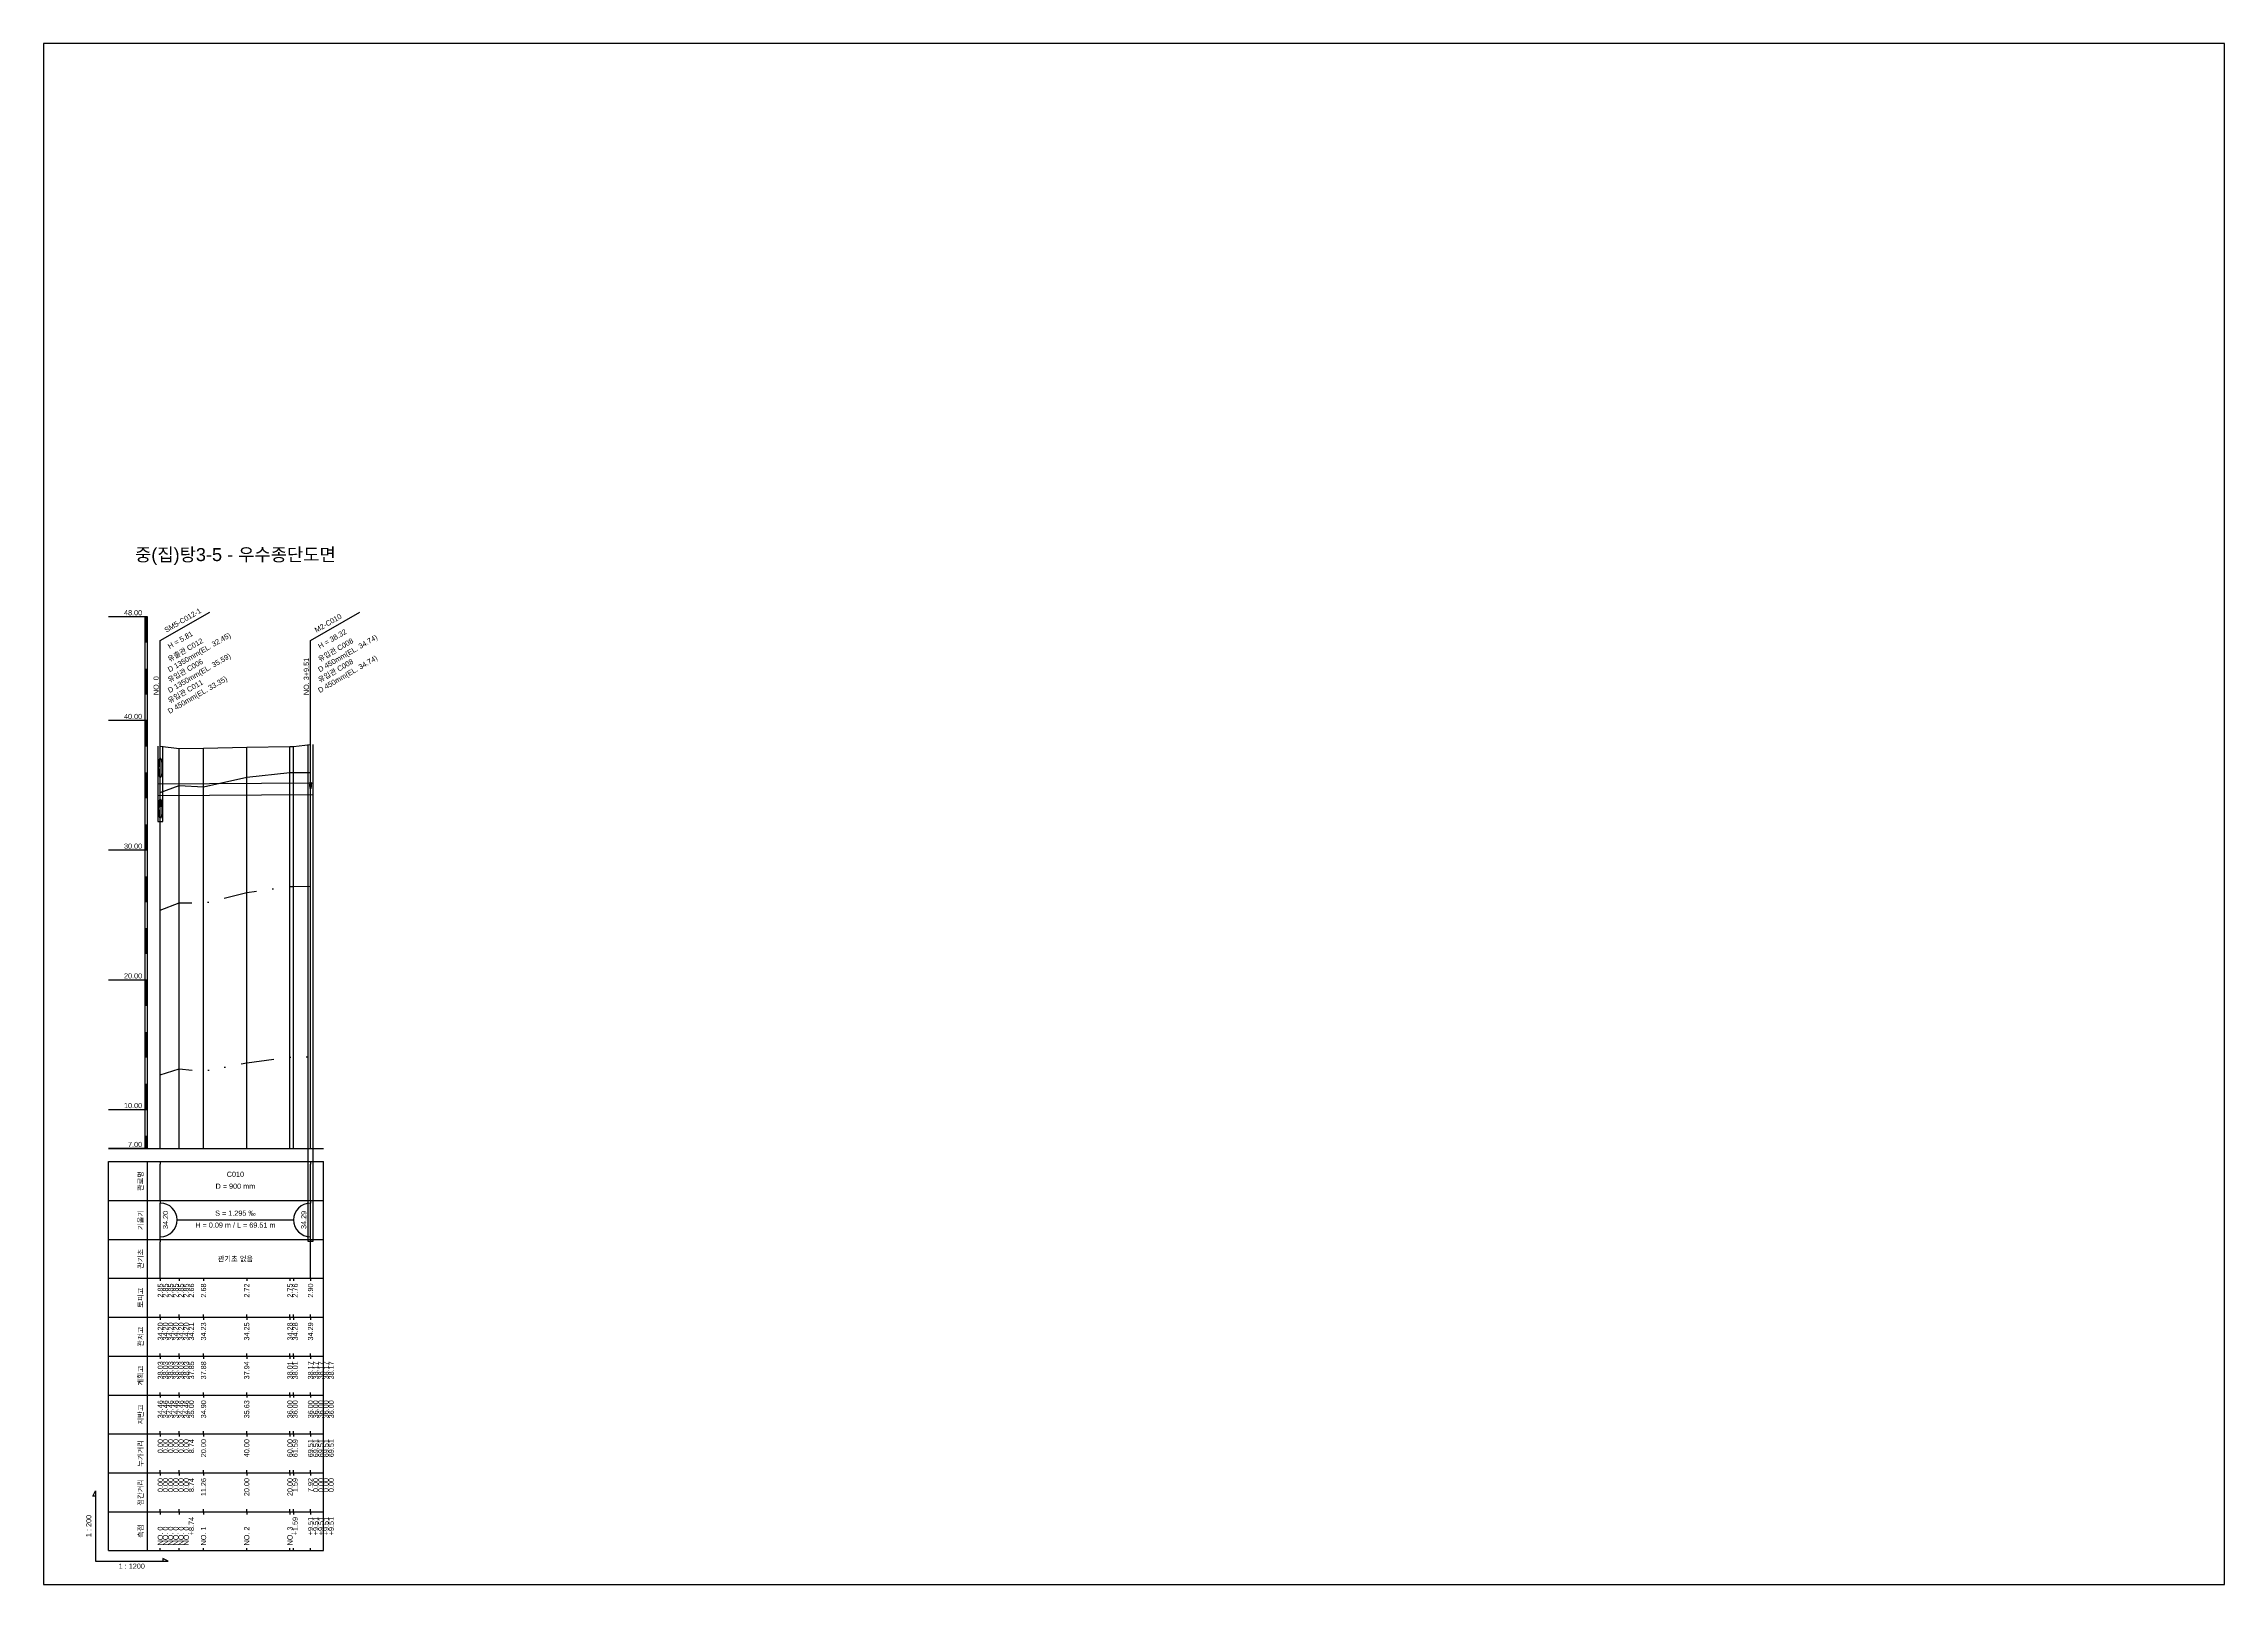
# Model space of a CAD drawing. Header units: millimetres. Extents: x -7351 to 135086, y 1419 to 5643.
# Drawn here: x 38232 to 39073, y 1419 to 2013 of the extents above; entities that cross this region are included whole.
import ezdxf
from ezdxf.enums import TextEntityAlignment as Align

# ---------------------------------------------------------------- set-up
doc = ezdxf.new("R2010")
doc.units = ezdxf.units.MM
doc.linetypes.add('DASHDOT', pattern=[25.4, 12.7, -6.35, 0, -6.35])
doc.linetypes.add('DIVIDE', pattern=[31.75, 12.7, -6.35, 0, -6.35, 0, -6.35])
for name, color, linetype in [('KZ_종단_계획선', 1, 'Continuous'), ('KZ_종단_관로', 4, 'Continuous'), ('KZ_종단_깃발', 7, 'Continuous'), ('KZ_종단_노선명', 7, 'Continuous'), ('KZ_종단_도각', 7, 'Continuous'), ('KZ_종단_맨홀', 4, 'Continuous'), ('KZ_종단_수직선', 7, 'Continuous'), ('KZ_종단_암선1', 56, 'DASHDOT'), ('KZ_종단_암선2', 4, 'DIVIDE'), ('KZ_종단_원형관', 4, 'Continuous'), ('KZ_종단_지반선', 3, 'Continuous'), ('KZ_종단_테이블문자', 7, 'Continuous'), ('KZ_종단_테이블선', 7, 'Continuous'), ('KZ_종단_폴대', 7, 'Continuous')]:
    doc.layers.add(name, color=color, linetype=linetype)
doc.styles.get("Standard").update_dxf_attribs({"font": 'arial.ttf'})

msp = doc.modelspace()

# ---------------------------------------------------------------- linework, layer by layer
at = {"layer": 'KZ_종단_계획선'}
msp.add_lwpolyline([(38277.36, 1742.17), (38277.36, 1742.17), (38277.36, 1742.17), (38277.36, 1742.17), (38277.36, 1742.17), (38277.36, 1742.17), (38284.64, 1741.29), (38294.03, 1741.46), (38310.69, 1741.76), (38327.36, 1742.06), (38328.68, 1742.09), (38335.28, 1742.87)], dxfattribs=at)
at = {"layer": 'KZ_종단_관로'}
for p, q in [((38336.29, 1727.99), (38276.36, 1727.54)), ((38336.29, 1723.49), (38276.36, 1723.04))]:
    msp.add_line(p, q, dxfattribs=at)
at = {"layer": 'KZ_종단_깃발'}
for p, q in [((38277.36, 1782.87), (38296.41, 1793.87)), ((38335.29, 1782.87), (38354.34, 1793.87)), ((38277.36, 1587.04), (38277.36, 1782.87)), ((38335.29, 1587.04), (38335.29, 1782.87))]:
    msp.add_line(p, q, dxfattribs=at)
at = {"layer": 'KZ_종단_도각'}
msp.add_lwpolyline([(38232.36, 1419.04), (39073.36, 1419.04), (39073.36, 2013.04), (38232.36, 2013.04)], close=True, dxfattribs=at)
at = {"layer": 'KZ_종단_맨홀'}
for points in [[(38276.36, 1742.17), (38276.36, 1713.1), (38278.36, 1713.1), (38278.36, 1742.17)], [(38334.29, 1742.87), (38334.29, 1551.29), (38336.29, 1551.29), (38336.29, 1742.87)]]:
    msp.add_lwpolyline(points, dxfattribs=at)
at = {"layer": 'KZ_종단_수직선'}
for p, q in [((38277.36, 1587.04), (38277.36, 1742.17)), ((38277.36, 1587.04), (38277.36, 1742.17)), ((38277.36, 1587.04), (38277.36, 1742.17)), ((38277.36, 1587.04), (38277.36, 1742.17)), ((38277.36, 1587.04), (38277.36, 1742.17)), ((38277.36, 1587.04), (38277.36, 1742.17)), ((38277.36, 1587.04), (38277.36, 1742.17)), ((38277.36, 1587.04), (38277.36, 1742.17)), ((38277.36, 1587.04), (38277.36, 1742.17)), ((38277.36, 1587.04), (38277.36, 1742.17)), ((38277.36, 1587.04), (38277.36, 1742.17)), ((38284.64, 1587.04), (38284.64, 1741.29)), ((38294.03, 1587.04), (38294.03, 1741.46)), ((38310.69, 1587.04), (38310.69, 1741.76)), ((38327.36, 1587.04), (38327.36, 1742.06)), ((38328.68, 1587.04), (38328.68, 1742.09)), ((38335.28, 1587.04), (38335.28, 1742.87)), ((38335.28, 1587.04), (38335.28, 1742.87)), ((38335.28, 1587.04), (38335.28, 1742.87)), ((38335.28, 1587.04), (38335.28, 1742.87)), ((38335.28, 1587.04), (38335.28, 1742.87))]:
    msp.add_line(p, q, dxfattribs=at)
at = {"layer": 'KZ_종단_암선1', "flags": 128}
msp.add_lwpolyline([(38277.36, 1678.91), (38277.36, 1678.91), (38277.36, 1678.91), (38277.36, 1678.91), (38277.36, 1678.91), (38277.36, 1678.91), (38284.64, 1681.85), (38294.03, 1681.64), (38310.69, 1685.79), (38327.36, 1688.03), (38328.68, 1688.07), (38335.28, 1688.22), (38335.28, 1688.22), (38335.28, 1688.22), (38335.28, 1688.22), (38335.28, 1688.22)], dxfattribs=at)
at = {"layer": 'KZ_종단_암선2', "flags": 128}
msp.add_lwpolyline([(38277.36, 1615.47), (38277.36, 1615.47), (38277.36, 1615.47), (38277.36, 1615.47), (38277.36, 1615.47), (38277.36, 1615.47), (38284.64, 1617.83), (38294.03, 1616.86), (38310.69, 1620.14), (38327.36, 1622.28), (38328.68, 1622.31), (38335.28, 1622.47), (38335.28, 1622.47), (38335.28, 1622.47), (38335.28, 1622.47), (38335.28, 1622.47)], dxfattribs=at)
at = {"layer": 'KZ_종단_원형관'}
for p, q in [((38276.72, 1733.8), (38276.73, 1734.46)), ((38276.73, 1733.14), (38276.72, 1733.8)), ((38276.73, 1734.46), (38276.76, 1735.1)), ((38276.76, 1732.5), (38276.73, 1733.14)), ((38276.76, 1735.1), (38276.81, 1735.7)), ((38276.81, 1731.89), (38276.76, 1732.5)), ((38276.81, 1735.7), (38276.87, 1736.25)), ((38276.87, 1736.25), (38276.95, 1736.72)), ((38276.95, 1736.72), (38277.04, 1737.1)), ((38277.04, 1737.1), (38277.14, 1737.38)), ((38277.14, 1737.38), (38277.25, 1737.55)), ((38277.25, 1737.55), (38277.36, 1737.61)), ((38277.36, 1737.61), (38277.47, 1737.55)), ((38277.47, 1737.55), (38277.58, 1737.38)), ((38277.58, 1737.38), (38277.68, 1737.1)), ((38277.68, 1737.1), (38277.77, 1736.72)), ((38277.77, 1736.72), (38277.85, 1736.25)), ((38277.85, 1736.25), (38277.91, 1735.7)), ((38277.91, 1735.7), (38277.96, 1735.1)), ((38277.96, 1732.5), (38277.91, 1731.89)), ((38277.96, 1735.1), (38277.99, 1734.46)), ((38277.99, 1733.14), (38277.96, 1732.5)), ((38277.99, 1734.46), (38277.99, 1733.8)), ((38277.99, 1733.8), (38277.99, 1733.14)), ((38276.87, 1731.35), (38276.81, 1731.89)), ((38276.95, 1730.88), (38276.87, 1731.35)), ((38277.04, 1730.5), (38276.95, 1730.88)), ((38277.14, 1730.22), (38277.04, 1730.5)), ((38277.25, 1730.05), (38277.14, 1730.22)), ((38277.36, 1729.99), (38277.25, 1730.05)), ((38277.47, 1730.05), (38277.36, 1729.99)), ((38277.58, 1730.22), (38277.47, 1730.05)), ((38277.68, 1730.5), (38277.58, 1730.22)), ((38277.77, 1730.88), (38277.68, 1730.5)), ((38277.85, 1731.35), (38277.77, 1730.88)), ((38277.91, 1731.89), (38277.85, 1731.35)), ((38335.07, 1727.28), (38335.08, 1727.5)), ((38335.07, 1727.28), (38335.08, 1727.5)), ((38335.07, 1727.05), (38335.07, 1727.28)), ((38335.07, 1727.05), (38335.07, 1727.28)), ((38335.07, 1726.83), (38335.07, 1727.05)), ((38335.07, 1726.83), (38335.07, 1727.05)), ((38335.08, 1726.6), (38335.07, 1726.83)), ((38335.08, 1726.6), (38335.07, 1726.83)), ((38335.08, 1727.5), (38335.1, 1727.71)), ((38335.08, 1727.5), (38335.1, 1727.71)), ((38335.1, 1726.4), (38335.08, 1726.6)), ((38335.1, 1726.4), (38335.08, 1726.6)), ((38335.1, 1727.71), (38335.12, 1727.9)), ((38335.1, 1727.71), (38335.12, 1727.9)), ((38335.12, 1726.21), (38335.1, 1726.4)), ((38335.12, 1726.21), (38335.1, 1726.4)), ((38335.12, 1727.9), (38335.15, 1728.06)), ((38335.12, 1727.9), (38335.15, 1728.06)), ((38335.15, 1726.05), (38335.12, 1726.21)), ((38335.15, 1726.05), (38335.12, 1726.21)), ((38335.15, 1728.06), (38335.18, 1728.19)), ((38335.15, 1728.06), (38335.18, 1728.19)), ((38335.18, 1725.91), (38335.15, 1726.05)), ((38335.18, 1725.91), (38335.15, 1726.05)), ((38335.18, 1728.19), (38335.21, 1728.29)), ((38335.18, 1728.19), (38335.21, 1728.29)), ((38335.21, 1725.82), (38335.18, 1725.91)), ((38335.21, 1725.82), (38335.18, 1725.91)), ((38335.21, 1728.29), (38335.25, 1728.35)), ((38335.21, 1728.29), (38335.25, 1728.35)), ((38335.25, 1725.76), (38335.21, 1725.82)), ((38335.25, 1725.76), (38335.21, 1725.82)), ((38335.25, 1728.35), (38335.29, 1728.37)), ((38335.25, 1728.35), (38335.29, 1728.37)), ((38335.29, 1725.74), (38335.25, 1725.76)), ((38335.29, 1725.74), (38335.25, 1725.76)), ((38335.29, 1728.37), (38335.33, 1728.35)), ((38335.29, 1728.37), (38335.33, 1728.35)), ((38335.33, 1725.76), (38335.29, 1725.74)), ((38335.33, 1725.76), (38335.29, 1725.74)), ((38335.33, 1728.35), (38335.36, 1728.29)), ((38335.33, 1728.35), (38335.36, 1728.29)), ((38335.36, 1725.82), (38335.33, 1725.76)), ((38335.36, 1725.82), (38335.33, 1725.76)), ((38335.36, 1728.29), (38335.4, 1728.19)), ((38335.36, 1728.29), (38335.4, 1728.19)), ((38335.4, 1725.91), (38335.36, 1725.82)), ((38335.4, 1725.91), (38335.36, 1725.82)), ((38335.4, 1728.19), (38335.43, 1728.06)), ((38335.4, 1728.19), (38335.43, 1728.06)), ((38335.43, 1726.05), (38335.4, 1725.91)), ((38335.43, 1726.05), (38335.4, 1725.91)), ((38335.43, 1728.06), (38335.46, 1727.9)), ((38335.43, 1728.06), (38335.46, 1727.9)), ((38335.46, 1726.21), (38335.43, 1726.05)), ((38335.46, 1726.21), (38335.43, 1726.05)), ((38335.46, 1727.9), (38335.48, 1727.71)), ((38335.46, 1727.9), (38335.48, 1727.71)), ((38335.48, 1726.4), (38335.46, 1726.21)), ((38335.48, 1726.4), (38335.46, 1726.21)), ((38335.48, 1727.71), (38335.49, 1727.5)), ((38335.48, 1727.71), (38335.49, 1727.5)), ((38335.49, 1726.6), (38335.48, 1726.4)), ((38335.49, 1726.6), (38335.48, 1726.4)), ((38335.49, 1727.5), (38335.5, 1727.28)), ((38335.49, 1727.5), (38335.5, 1727.28)), ((38335.5, 1726.83), (38335.49, 1726.6)), ((38335.5, 1726.83), (38335.49, 1726.6)), ((38335.5, 1727.28), (38335.51, 1727.05)), ((38335.5, 1727.28), (38335.51, 1727.05)), ((38335.51, 1727.05), (38335.5, 1726.83)), ((38335.51, 1727.05), (38335.5, 1726.83)), ((38276.72, 1718.1), (38276.73, 1718.76)), ((38276.73, 1717.44), (38276.72, 1718.1)), ((38276.73, 1718.76), (38276.76, 1719.4)), ((38276.76, 1716.8), (38276.73, 1717.44)), ((38276.76, 1719.4), (38276.81, 1720)), ((38276.81, 1716.19), (38276.76, 1716.8)), ((38276.81, 1720), (38276.87, 1720.55)), ((38276.87, 1715.65), (38276.81, 1716.19)), ((38276.87, 1720.55), (38276.95, 1721.02)), ((38276.95, 1715.18), (38276.87, 1715.65)), ((38276.95, 1721.02), (38277.04, 1721.4)), ((38277.04, 1721.4), (38277.14, 1721.68)), ((38277.14, 1721.68), (38277.25, 1721.85)), ((38277.14, 1720.33), (38277.15, 1720.55)), ((38277.14, 1720.1), (38277.14, 1720.33)), ((38277.14, 1719.88), (38277.14, 1720.1)), ((38277.15, 1719.65), (38277.14, 1719.88)), ((38277.15, 1720.55), (38277.17, 1720.76)), ((38277.17, 1719.45), (38277.15, 1719.65)), ((38277.17, 1720.76), (38277.19, 1720.95)), ((38277.19, 1719.26), (38277.17, 1719.45)), ((38277.19, 1720.95), (38277.22, 1721.11)), ((38277.22, 1719.1), (38277.19, 1719.26)), ((38277.22, 1721.11), (38277.25, 1721.24)), ((38277.25, 1718.96), (38277.22, 1719.1)), ((38277.25, 1721.85), (38277.36, 1721.91)), ((38277.25, 1721.24), (38277.29, 1721.34)), ((38277.29, 1718.87), (38277.25, 1718.96)), ((38277.29, 1721.34), (38277.32, 1721.4)), ((38277.32, 1718.81), (38277.29, 1718.87)), ((38277.32, 1721.4), (38277.36, 1721.42)), ((38277.36, 1718.79), (38277.32, 1718.81)), ((38277.36, 1721.91), (38277.47, 1721.85)), ((38277.36, 1721.42), (38277.4, 1721.4)), ((38277.4, 1718.81), (38277.36, 1718.79)), ((38277.4, 1721.4), (38277.43, 1721.34)), ((38277.43, 1718.87), (38277.4, 1718.81)), ((38277.43, 1721.34), (38277.47, 1721.24)), ((38277.47, 1718.96), (38277.43, 1718.87)), ((38277.47, 1721.85), (38277.58, 1721.68)), ((38277.47, 1721.24), (38277.5, 1721.11)), ((38277.5, 1719.1), (38277.47, 1718.96)), ((38277.5, 1721.11), (38277.53, 1720.95)), ((38277.53, 1719.26), (38277.5, 1719.1)), ((38277.53, 1720.95), (38277.55, 1720.76)), ((38277.55, 1719.45), (38277.53, 1719.26)), ((38277.55, 1720.76), (38277.57, 1720.55)), ((38277.57, 1719.65), (38277.55, 1719.45)), ((38277.57, 1720.55), (38277.58, 1720.33)), ((38277.58, 1719.88), (38277.57, 1719.65)), ((38277.58, 1721.68), (38277.68, 1721.4)), ((38277.58, 1720.33), (38277.58, 1720.1)), ((38277.58, 1720.1), (38277.58, 1719.88)), ((38277.68, 1721.4), (38277.77, 1721.02)), ((38277.77, 1721.02), (38277.85, 1720.55)), ((38277.85, 1715.65), (38277.77, 1715.18)), ((38277.85, 1720.55), (38277.91, 1720)), ((38277.91, 1716.19), (38277.85, 1715.65)), ((38277.91, 1720), (38277.96, 1719.4)), ((38277.96, 1716.8), (38277.91, 1716.19)), ((38277.96, 1719.4), (38277.99, 1718.76)), ((38277.99, 1717.44), (38277.96, 1716.8)), ((38277.99, 1718.76), (38277.99, 1718.1)), ((38277.99, 1718.1), (38277.99, 1717.44)), ((38277.04, 1714.8), (38276.95, 1715.18)), ((38277.14, 1714.52), (38277.04, 1714.8)), ((38277.25, 1714.35), (38277.14, 1714.52)), ((38277.36, 1714.29), (38277.25, 1714.35)), ((38277.47, 1714.35), (38277.36, 1714.29)), ((38277.58, 1714.52), (38277.47, 1714.35)), ((38277.68, 1714.8), (38277.58, 1714.52)), ((38277.77, 1715.18), (38277.68, 1714.8))]:
    msp.add_line(p, q, dxfattribs=at)
at = {"layer": 'KZ_종단_지반선', "flags": 128}
msp.add_lwpolyline([(38277.36, 1724.33), (38277.36, 1724.33), (38277.36, 1724.33), (38277.36, 1724.33), (38277.36, 1724.33), (38277.36, 1724.33), (38284.64, 1727.04), (38294.03, 1726.53), (38310.69, 1730.2), (38327.36, 1732.04), (38328.68, 1732.04), (38335.28, 1732.04), (38335.28, 1732.04), (38335.28, 1732.04), (38335.28, 1732.04), (38335.28, 1732.04)], dxfattribs=at)
at = {"layer": 'KZ_종단_테이블문자'}
for p, q in [((38277.36, 1582.04), (38277.36, 1581.04)), ((38335.28, 1582.04), (38335.28, 1581.04)), ((38277.36, 1568.04), (38277.36, 1581.04)), ((38335.28, 1568.04), (38335.28, 1581.04)), ((38277.36, 1567.04), (38277.36, 1568.04)), ((38277.36, 1567.04), (38277.36, 1566.04)), ((38277.36, 1553.04), (38277.36, 1566.04)), ((38335.28, 1567.04), (38335.28, 1568.04)), ((38335.28, 1567.04), (38335.28, 1566.04)), ((38335.28, 1553.04), (38335.28, 1566.04)), ((38283.78, 1559.54), (38328.87, 1559.54)), ((38277.36, 1552.04), (38277.36, 1553.04)), ((38277.36, 1552.04), (38277.36, 1551.04)), ((38277.36, 1538.04), (38277.36, 1551.04)), ((38335.28, 1552.04), (38335.28, 1553.04)), ((38335.28, 1552.04), (38335.28, 1551.04)), ((38335.28, 1538.04), (38335.28, 1551.04)), ((38277.36, 1537.04), (38277.36, 1538.04)), ((38335.28, 1537.04), (38335.28, 1538.04))]:
    msp.add_line(p, q, dxfattribs=at)
for centre, start, end in [((38277.36, 1559.54), 270, 90), ((38335.28, 1559.54), 90, 270)]:
    msp.add_arc(centre, 6.5, start, end, dxfattribs=at)
at = {"layer": 'KZ_종단_테이블선'}
for p, q in [((38257.36, 1587.04), (38340.28, 1587.04)), ((38257.36, 1567.04), (38257.36, 1582.04)), ((38257.36, 1582.04), (38340.28, 1582.04)), ((38272.36, 1567.04), (38272.36, 1582.04)), ((38340.28, 1567.04), (38340.28, 1582.04)), ((38257.36, 1552.04), (38257.36, 1567.04)), ((38257.36, 1567.04), (38340.28, 1567.04)), ((38272.36, 1552.04), (38272.36, 1567.04)), ((38340.28, 1552.04), (38340.28, 1567.04)), ((38257.36, 1537.04), (38257.36, 1552.04)), ((38257.36, 1552.04), (38340.28, 1552.04)), ((38272.36, 1537.04), (38272.36, 1552.04)), ((38340.28, 1537.04), (38340.28, 1552.04)), ((38257.36, 1522.04), (38257.36, 1537.04)), ((38257.36, 1537.04), (38340.28, 1537.04)), ((38272.36, 1522.04), (38272.36, 1537.04)), ((38277.36, 1537.04), (38277.36, 1536.04)), ((38277.36, 1537.04), (38277.36, 1536.04)), ((38277.36, 1537.04), (38277.36, 1536.04)), ((38277.36, 1537.04), (38277.36, 1536.04)), ((38277.36, 1537.04), (38277.36, 1536.04)), ((38277.36, 1537.04), (38277.36, 1536.04)), ((38284.64, 1537.04), (38284.64, 1536.04)), ((38294.03, 1537.04), (38294.03, 1536.04)), ((38310.69, 1537.04), (38310.69, 1536.04)), ((38327.36, 1537.04), (38327.36, 1536.04)), ((38328.68, 1537.04), (38328.68, 1536.04)), ((38335.29, 1537.04), (38335.29, 1536.04)), ((38340.28, 1522.04), (38340.28, 1537.04)), ((38277.36, 1522.04), (38277.36, 1523.04)), ((38277.36, 1522.04), (38277.36, 1523.04)), ((38277.36, 1522.04), (38277.36, 1523.04)), ((38277.36, 1522.04), (38277.36, 1523.04)), ((38277.36, 1522.04), (38277.36, 1523.04)), ((38277.36, 1522.04), (38277.36, 1523.04)), ((38284.64, 1522.04), (38284.64, 1523.04)), ((38294.03, 1522.04), (38294.03, 1523.04)), ((38310.69, 1522.04), (38310.69, 1523.04)), ((38327.36, 1522.04), (38327.36, 1523.04)), ((38328.68, 1522.04), (38328.68, 1523.04)), ((38335.29, 1522.04), (38335.29, 1523.04)), ((38257.36, 1507.04), (38257.36, 1522.04)), ((38257.36, 1522.04), (38340.28, 1522.04)), ((38272.36, 1507.04), (38272.36, 1522.04)), ((38277.36, 1522.04), (38277.36, 1521.04)), ((38277.36, 1522.04), (38277.36, 1521.04)), ((38277.36, 1522.04), (38277.36, 1521.04)), ((38277.36, 1522.04), (38277.36, 1521.04)), ((38277.36, 1522.04), (38277.36, 1521.04)), ((38277.36, 1522.04), (38277.36, 1521.04)), ((38284.64, 1522.04), (38284.64, 1521.04)), ((38294.03, 1522.04), (38294.03, 1521.04)), ((38310.69, 1522.04), (38310.69, 1521.04)), ((38327.36, 1522.04), (38327.36, 1521.04)), ((38328.68, 1522.04), (38328.68, 1521.04)), ((38335.29, 1522.04), (38335.29, 1521.04)), ((38340.28, 1507.04), (38340.28, 1522.04)), ((38257.36, 1492.04), (38257.36, 1507.04)), ((38257.36, 1507.04), (38340.28, 1507.04)), ((38272.36, 1492.04), (38272.36, 1507.04)), ((38277.36, 1507.04), (38277.36, 1508.04)), ((38277.36, 1507.04), (38277.36, 1508.04)), ((38277.36, 1507.04), (38277.36, 1508.04)), ((38277.36, 1507.04), (38277.36, 1508.04)), ((38277.36, 1507.04), (38277.36, 1508.04)), ((38277.36, 1507.04), (38277.36, 1508.04)), ((38277.36, 1507.04), (38277.36, 1506.04)), ((38277.36, 1507.04), (38277.36, 1506.04)), ((38277.36, 1507.04), (38277.36, 1506.04)), ((38277.36, 1507.04), (38277.36, 1506.04)), ((38277.36, 1507.04), (38277.36, 1506.04)), ((38277.36, 1507.04), (38277.36, 1506.04)), ((38284.64, 1507.04), (38284.64, 1508.04)), ((38284.64, 1507.04), (38284.64, 1506.04)), ((38294.03, 1507.04), (38294.03, 1508.04)), ((38294.03, 1507.04), (38294.03, 1506.04)), ((38310.69, 1507.04), (38310.69, 1508.04)), ((38310.69, 1507.04), (38310.69, 1506.04)), ((38327.36, 1507.04), (38327.36, 1508.04)), ((38327.36, 1507.04), (38327.36, 1506.04)), ((38328.68, 1507.04), (38328.68, 1508.04)), ((38328.68, 1507.04), (38328.68, 1506.04)), ((38335.28, 1507.04), (38335.28, 1506.04)), ((38335.28, 1507.04), (38335.28, 1506.04)), ((38335.28, 1507.04), (38335.28, 1506.04)), ((38335.28, 1507.04), (38335.28, 1506.04)), ((38335.28, 1507.04), (38335.28, 1506.04)), ((38335.29, 1507.04), (38335.29, 1508.04)), ((38340.28, 1492.04), (38340.28, 1507.04)), ((38257.36, 1477.04), (38257.36, 1492.04)), ((38257.36, 1492.04), (38340.28, 1492.04)), ((38272.36, 1477.04), (38272.36, 1492.04)), ((38277.36, 1492.04), (38277.36, 1493.04)), ((38277.36, 1492.04), (38277.36, 1493.04)), ((38277.36, 1492.04), (38277.36, 1493.04)), ((38277.36, 1492.04), (38277.36, 1493.04)), ((38277.36, 1492.04), (38277.36, 1493.04)), ((38277.36, 1492.04), (38277.36, 1493.04)), ((38277.36, 1492.04), (38277.36, 1491.04)), ((38277.36, 1492.04), (38277.36, 1491.04)), ((38277.36, 1492.04), (38277.36, 1491.04)), ((38277.36, 1492.04), (38277.36, 1491.04)), ((38277.36, 1492.04), (38277.36, 1491.04)), ((38277.36, 1492.04), (38277.36, 1491.04)), ((38284.64, 1492.04), (38284.64, 1493.04)), ((38284.64, 1492.04), (38284.64, 1491.04)), ((38294.03, 1492.04), (38294.03, 1493.04)), ((38294.03, 1492.04), (38294.03, 1491.04)), ((38310.69, 1492.04), (38310.69, 1493.04)), ((38310.69, 1492.04), (38310.69, 1491.04)), ((38327.36, 1492.04), (38327.36, 1493.04)), ((38327.36, 1492.04), (38327.36, 1491.04)), ((38328.68, 1492.04), (38328.68, 1493.04)), ((38328.68, 1492.04), (38328.68, 1491.04)), ((38335.28, 1492.04), (38335.28, 1493.04)), ((38335.28, 1492.04), (38335.28, 1493.04)), ((38335.28, 1492.04), (38335.28, 1493.04)), ((38335.28, 1492.04), (38335.28, 1493.04)), ((38335.28, 1492.04), (38335.28, 1493.04)), ((38335.28, 1492.04), (38335.28, 1491.04)), ((38335.28, 1492.04), (38335.28, 1491.04)), ((38335.28, 1492.04), (38335.28, 1491.04)), ((38335.28, 1492.04), (38335.28, 1491.04)), ((38335.28, 1492.04), (38335.28, 1491.04)), ((38340.28, 1477.04), (38340.28, 1492.04)), ((38257.36, 1462.04), (38257.36, 1477.04)), ((38257.36, 1477.04), (38340.28, 1477.04)), ((38272.36, 1462.04), (38272.36, 1477.04)), ((38277.36, 1477.04), (38277.36, 1478.04)), ((38277.36, 1477.04), (38277.36, 1478.04)), ((38277.36, 1477.04), (38277.36, 1478.04)), ((38277.36, 1477.04), (38277.36, 1478.04)), ((38277.36, 1477.04), (38277.36, 1478.04)), ((38277.36, 1477.04), (38277.36, 1478.04)), ((38277.36, 1477.04), (38277.36, 1476.04)), ((38277.36, 1477.04), (38277.36, 1476.04)), ((38277.36, 1477.04), (38277.36, 1476.04)), ((38277.36, 1477.04), (38277.36, 1476.04)), ((38277.36, 1477.04), (38277.36, 1476.04)), ((38277.36, 1477.04), (38277.36, 1476.04)), ((38284.64, 1477.04), (38284.64, 1478.04)), ((38284.64, 1477.04), (38284.64, 1476.04)), ((38294.03, 1477.04), (38294.03, 1478.04)), ((38294.03, 1477.04), (38294.03, 1476.04)), ((38310.69, 1477.04), (38310.69, 1478.04)), ((38310.69, 1477.04), (38310.69, 1476.04)), ((38327.36, 1477.04), (38327.36, 1478.04)), ((38327.36, 1477.04), (38327.36, 1476.04)), ((38328.68, 1477.04), (38328.68, 1478.04)), ((38328.68, 1477.04), (38328.68, 1476.04)), ((38335.28, 1477.04), (38335.28, 1478.04)), ((38335.28, 1477.04), (38335.28, 1478.04)), ((38335.28, 1477.04), (38335.28, 1478.04)), ((38335.28, 1477.04), (38335.28, 1478.04)), ((38335.28, 1477.04), (38335.28, 1478.04)), ((38335.28, 1477.04), (38335.28, 1476.04)), ((38335.28, 1477.04), (38335.28, 1476.04)), ((38335.28, 1477.04), (38335.28, 1476.04)), ((38335.28, 1477.04), (38335.28, 1476.04)), ((38335.28, 1477.04), (38335.28, 1476.04)), ((38340.28, 1462.04), (38340.28, 1477.04)), ((38257.36, 1447.04), (38257.36, 1462.04)), ((38257.36, 1462.04), (38340.28, 1462.04)), ((38272.36, 1447.04), (38272.36, 1462.04)), ((38277.36, 1462.04), (38277.36, 1463.04)), ((38277.36, 1462.04), (38277.36, 1463.04)), ((38277.36, 1462.04), (38277.36, 1463.04)), ((38277.36, 1462.04), (38277.36, 1463.04)), ((38277.36, 1462.04), (38277.36, 1463.04)), ((38277.36, 1462.04), (38277.36, 1463.04)), ((38277.36, 1462.04), (38277.36, 1461.04)), ((38277.36, 1462.04), (38277.36, 1461.04)), ((38277.36, 1462.04), (38277.36, 1461.04)), ((38277.36, 1462.04), (38277.36, 1461.04)), ((38277.36, 1462.04), (38277.36, 1461.04)), ((38277.36, 1462.04), (38277.36, 1461.04)), ((38284.64, 1462.04), (38284.64, 1463.04)), ((38284.64, 1462.04), (38284.64, 1461.04)), ((38294.03, 1462.04), (38294.03, 1463.04)), ((38294.03, 1462.04), (38294.03, 1461.04)), ((38310.69, 1462.04), (38310.69, 1463.04)), ((38310.69, 1462.04), (38310.69, 1461.04)), ((38327.36, 1462.04), (38327.36, 1463.04)), ((38327.36, 1462.04), (38327.36, 1461.04)), ((38328.68, 1462.04), (38328.68, 1463.04)), ((38328.68, 1462.04), (38328.68, 1461.04)), ((38335.28, 1462.04), (38335.28, 1463.04)), ((38335.28, 1462.04), (38335.28, 1463.04)), ((38335.28, 1462.04), (38335.28, 1463.04)), ((38335.28, 1462.04), (38335.28, 1463.04)), ((38335.28, 1462.04), (38335.28, 1463.04)), ((38335.28, 1462.04), (38335.28, 1461.04)), ((38335.28, 1462.04), (38335.28, 1461.04)), ((38335.28, 1462.04), (38335.28, 1461.04)), ((38335.28, 1462.04), (38335.28, 1461.04)), ((38335.28, 1462.04), (38335.28, 1461.04)), ((38340.28, 1447.04), (38340.28, 1462.04)), ((38257.36, 1432.04), (38257.36, 1447.04)), ((38257.36, 1447.04), (38340.28, 1447.04)), ((38272.36, 1432.04), (38272.36, 1447.04)), ((38277.36, 1447.04), (38277.36, 1448.04)), ((38277.36, 1447.04), (38277.36, 1448.04)), ((38277.36, 1447.04), (38277.36, 1448.04)), ((38277.36, 1447.04), (38277.36, 1448.04)), ((38277.36, 1447.04), (38277.36, 1448.04)), ((38277.36, 1447.04), (38277.36, 1448.04)), ((38277.36, 1447.04), (38277.36, 1446.04)), ((38277.36, 1447.04), (38277.36, 1446.04)), ((38277.36, 1447.04), (38277.36, 1446.04)), ((38277.36, 1447.04), (38277.36, 1446.04)), ((38277.36, 1447.04), (38277.36, 1446.04)), ((38277.36, 1447.04), (38277.36, 1446.04)), ((38284.64, 1447.04), (38284.64, 1448.04)), ((38284.64, 1447.04), (38284.64, 1446.04)), ((38294.03, 1447.04), (38294.03, 1448.04)), ((38294.03, 1447.04), (38294.03, 1446.04)), ((38310.69, 1447.04), (38310.69, 1448.04)), ((38310.69, 1447.04), (38310.69, 1446.04)), ((38327.36, 1447.04), (38327.36, 1448.04)), ((38327.36, 1447.04), (38327.36, 1446.04)), ((38328.68, 1447.04), (38328.68, 1448.04)), ((38328.68, 1447.04), (38328.68, 1446.04)), ((38335.28, 1447.04), (38335.28, 1448.04)), ((38335.28, 1447.04), (38335.28, 1448.04)), ((38335.28, 1447.04), (38335.28, 1448.04)), ((38335.28, 1447.04), (38335.28, 1448.04)), ((38335.28, 1447.04), (38335.28, 1448.04)), ((38335.28, 1447.04), (38335.28, 1446.04)), ((38335.28, 1447.04), (38335.28, 1446.04)), ((38335.28, 1447.04), (38335.28, 1446.04)), ((38335.28, 1447.04), (38335.28, 1446.04)), ((38335.28, 1447.04), (38335.28, 1446.04)), ((38340.28, 1432.04), (38340.28, 1447.04)), ((38257.36, 1432.04), (38340.28, 1432.04)), ((38277.36, 1432.04), (38277.36, 1433.04)), ((38277.36, 1432.04), (38277.36, 1433.04)), ((38277.36, 1432.04), (38277.36, 1433.04)), ((38277.36, 1432.04), (38277.36, 1433.04)), ((38277.36, 1432.04), (38277.36, 1433.04)), ((38277.36, 1432.04), (38277.36, 1433.04)), ((38284.64, 1432.04), (38284.64, 1433.04)), ((38294.03, 1432.04), (38294.03, 1433.04)), ((38310.69, 1432.04), (38310.69, 1433.04)), ((38327.36, 1432.04), (38327.36, 1433.04)), ((38328.68, 1432.04), (38328.68, 1433.04)), ((38335.28, 1432.04), (38335.28, 1433.04)), ((38335.28, 1432.04), (38335.28, 1433.04)), ((38335.28, 1432.04), (38335.28, 1433.04)), ((38335.28, 1432.04), (38335.28, 1433.04)), ((38335.28, 1432.04), (38335.28, 1433.04))]:
    msp.add_line(p, q, dxfattribs=at)
msp.add_lwpolyline([(38252.36, 1453.04), (38251.36, 1453.04), (38252.36, 1455.04), (38252.36, 1428.04), (38280.36, 1428.04), (38278.36, 1429.04), (38278.36, 1428.04)], dxfattribs=at)
at = {"layer": 'KZ_종단_폴대'}
for p, q in [((38272.36, 1792.04), (38257.36, 1792.04)), ((38272.36, 1752.04), (38257.36, 1752.04)), ((38272.36, 1702.04), (38257.36, 1702.04)), ((38272.36, 1652.04), (38257.36, 1652.04)), ((38272.36, 1602.04), (38257.36, 1602.04)), ((38272.36, 1587.04), (38257.36, 1587.04))]:
    msp.add_line(p, q, dxfattribs=at)
for points in [[(38271.86, 1782.04, 1, 1, 0), (38271.86, 1792.04, 1, 1, 0)], [(38271.86, 1762.04, 1, 1, 0), (38271.86, 1772.04, 1, 1, 0)], [(38271.86, 1742.04, 1, 1, 0), (38271.86, 1752.04, 1, 1, 0)], [(38271.86, 1722.04, 1, 1, 0), (38271.86, 1732.04, 1, 1, 0)], [(38271.86, 1702.04, 1, 1, 0), (38271.86, 1712.04, 1, 1, 0)], [(38271.86, 1682.04, 1, 1, 0), (38271.86, 1692.04, 1, 1, 0)], [(38271.86, 1662.04, 1, 1, 0), (38271.86, 1672.04, 1, 1, 0)], [(38271.86, 1642.04, 1, 1, 0), (38271.86, 1652.04, 1, 1, 0)], [(38271.86, 1622.04, 1, 1, 0), (38271.86, 1632.04, 1, 1, 0)], [(38271.86, 1602.04, 1, 1, 0), (38271.86, 1612.04, 1, 1, 0)], [(38271.86, 1587.04, 1, 1, 0), (38271.86, 1592.04, 1, 1, 0)]]:
    msp.add_lwpolyline(points, format="xyseb", dxfattribs=at)
msp.add_lwpolyline([(38272.36, 1587.04), (38272.36, 1792.04), (38271.36, 1792.04), (38271.36, 1587.04), (38272.36, 1587.04)], dxfattribs=at)

# ---------------------------------------------------------------- texts
at = {"layer": 'KZ_종단_깃발'}
for s, rotation, p in [('SM5-C012-1', 30, (38279.96, 1785.37)), ('M2-C010', 30, (38337.89, 1785.37)), ('NO. 3+9.51', 90, (38335.29, 1761.87)), ('NO. 0', 90, (38277.36, 1761.87))]:
    msp.add_text(s, height=2, rotation=rotation, dxfattribs=at).set_placement(p, align=Align.BOTTOM_LEFT)
for s, p in [('H = 5.81', (38279.96, 1781.37)), ('D 1350mm(EL. 32.45)', (38279.96, 1772.37)), ('유출관 C012', (38279.96, 1776.37)), ('H = 38.32', (38337.89, 1781.37)), ('D 450mm(EL. 34.74)', (38337.89, 1772.37)), ('유입관 C008', (38337.89, 1776.37)), ('D 1350mm(EL. 35.59)', (38279.96, 1764.37)), ('유입관 C006', (38279.96, 1768.37)), ('D 450mm(EL. 34.74)', (38337.89, 1764.37)), ('유입관 C008', (38337.89, 1768.37)), ('D 450mm(EL. 33.35)', (38279.96, 1756.37)), ('유입관 C011', (38279.96, 1760.37))]:
    msp.add_text(s, height=2, rotation=30, dxfattribs=at).set_placement(p, align=Align.TOP_LEFT)
at = {"layer": 'KZ_종단_노선명'}
msp.add_text('중(집)탕3-5 - 우수종단도면', height=5, dxfattribs=at).set_placement((38306.32, 1812.04), align=Align.BOTTOM_CENTER)
at = {"layer": 'KZ_종단_테이블문자'}
for s, p in [('D = 900 mm', (38306.32, 1573.54)), ('H = 0.09 m / L = 69.51 m', (38306.32, 1558.54))]:
    msp.add_text(s, height=2, dxfattribs=at).set_placement(p, align=Align.TOP_CENTER)
for s, p in [('C010', (38306.32, 1575.54)), ('S = 1.295 ‰', (38306.32, 1560.54))]:
    msp.add_text(s, height=2, dxfattribs=at).set_placement(p, align=Align.BOTTOM_CENTER)
msp.add_text('34.20', height=2, rotation=90, dxfattribs=at).set_placement((38278.36, 1559.54), align=Align.TOP_CENTER)
msp.add_text('34.29', height=2, rotation=90, dxfattribs=at).set_placement((38334.28, 1559.54), align=Align.BOTTOM_CENTER)
msp.add_text('관기초 없음', height=2, dxfattribs=at).set_placement((38306.32, 1544.54), align=Align.MIDDLE_CENTER)
for s, p in [('2.85', (38277.36, 1535.04)), ('2.85', (38279.36, 1535.04)), ('2.85', (38281.36, 1535.04)), ('2.85', (38283.36, 1535.04)), ('2.85', (38285.36, 1535.04)), ('2.85', (38287.36, 1535.04)), ('2.66', (38289.36, 1535.04)), ('2.68', (38294.03, 1535.04)), ('2.72', (38310.69, 1535.04)), ('2.75', (38327.36, 1535.04)), ('2.76', (38329.36, 1535.04)), ('2.90', (38335.29, 1535.04)), ('34.20', (38277.36, 1520.04)), ('34.20', (38279.36, 1520.04)), ('34.20', (38281.36, 1520.04)), ('34.20', (38283.36, 1520.04)), ('34.20', (38285.36, 1520.04)), ('34.20', (38287.36, 1520.04)), ('34.21', (38289.36, 1520.04)), ('34.23', (38294.03, 1520.04)), ('34.25', (38310.69, 1520.04)), ('34.28', (38327.36, 1520.04)), ('34.28', (38329.36, 1520.04)), ('34.29', (38335.29, 1520.04)), ('38.03', (38277.36, 1505.04)), ('38.03', (38279.36, 1505.04)), ('38.03', (38281.36, 1505.04)), ('38.03', (38283.36, 1505.04)), ('38.03', (38285.36, 1505.04)), ('38.03', (38287.36, 1505.04)), ('37.85', (38289.36, 1505.04)), ('37.88', (38294.03, 1505.04)), ('37.94', (38310.69, 1505.04)), ('38.01', (38327.36, 1505.04)), ('38.01', (38329.36, 1505.04)), ('38.17', (38335.28, 1505.04)), ('38.17', (38337.28, 1505.04)), ('38.17', (38339.28, 1505.04)), ('38.17', (38341.28, 1505.04)), ('38.17', (38343.28, 1505.04)), ('34.46', (38277.36, 1490.04)), ('34.46', (38279.36, 1490.04)), ('34.46', (38281.36, 1490.04)), ('34.46', (38283.36, 1490.04)), ('34.46', (38285.36, 1490.04)), ('34.46', (38287.36, 1490.04)), ('35.00', (38289.36, 1490.04)), ('34.90', (38294.03, 1490.04)), ('35.63', (38310.69, 1490.04)), ('36.00', (38327.36, 1490.04)), ('36.00', (38329.36, 1490.04)), ('36.00', (38335.28, 1490.04)), ('36.00', (38337.28, 1490.04)), ('36.00', (38339.28, 1490.04)), ('36.00', (38341.28, 1490.04)), ('36.00', (38343.28, 1490.04)), ('0.00', (38277.36, 1475.04)), ('0.00', (38279.36, 1475.04)), ('0.00', (38281.36, 1475.04)), ('0.00', (38283.36, 1475.04)), ('0.00', (38285.36, 1475.04)), ('0.00', (38287.36, 1475.04)), ('8.74', (38289.36, 1475.04)), ('20.00', (38294.03, 1475.04)), ('40.00', (38310.69, 1475.04)), ('60.00', (38327.36, 1475.04)), ('61.59', (38329.36, 1475.04)), ('69.51', (38335.28, 1475.04)), ('69.51', (38337.28, 1475.04)), ('69.51', (38339.28, 1475.04)), ('69.51', (38341.28, 1475.04)), ('69.51', (38343.28, 1475.04)), ('0.00', (38277.36, 1460.04)), ('0.00', (38279.36, 1460.04)), ('0.00', (38281.36, 1460.04)), ('0.00', (38283.36, 1460.04)), ('0.00', (38285.36, 1460.04)), ('0.00', (38287.36, 1460.04)), ('8.74', (38289.36, 1460.04)), ('11.26', (38294.03, 1460.04)), ('20.00', (38310.69, 1460.04)), ('20.00', (38327.36, 1460.04)), ('1.59', (38329.36, 1460.04)), ('7.92', (38335.28, 1460.04)), ('0.00', (38337.28, 1460.04)), ('0.00', (38339.28, 1460.04)), ('0.00', (38341.28, 1460.04)), ('0.00', (38343.28, 1460.04)), ('+8.74', (38289.36, 1445.04)), ('+1.59', (38329.36, 1445.04)), ('+9.51', (38335.28, 1445.04)), ('+9.51', (38337.28, 1445.04)), ('+9.51', (38339.28, 1445.04)), ('+9.51', (38341.28, 1445.04)), ('+9.51', (38343.28, 1445.04))]:
    msp.add_text(s, height=2, rotation=90, dxfattribs=at).set_placement(p, align=Align.MIDDLE_RIGHT)
for s, p in [('NO. 0', (38277.36, 1434.04)), ('NO. 0', (38279.36, 1434.04)), ('NO. 0', (38281.36, 1434.04)), ('NO. 0', (38283.36, 1434.04)), ('NO. 0', (38285.36, 1434.04)), ('NO. 0', (38287.36, 1434.04)), ('NO. 1', (38294.03, 1434.04)), ('NO. 2', (38310.69, 1434.04)), ('NO. 3', (38327.36, 1434.04))]:
    msp.add_text(s, height=2, rotation=90, dxfattribs=at).set_placement(p, align=Align.MIDDLE_LEFT)
at = {"layer": 'KZ_종단_테이블선'}
for s, p in [('관로명', (38271.36, 1574.54)), ('기울기', (38271.36, 1559.54)), ('관기초', (38271.36, 1544.54)), ('토피고', (38271.36, 1529.54)), ('관저고', (38271.36, 1514.54)), ('계획고', (38271.36, 1499.54)), ('지반고', (38271.36, 1484.54)), ('누가거리', (38271.36, 1469.54)), ('점간거리', (38271.36, 1454.54)), ('1 : 200', (38251.36, 1441.54)), ('측점', (38271.36, 1439.54))]:
    msp.add_text(s, height=2, rotation=90, dxfattribs=at).set_placement(p, align=Align.BOTTOM_CENTER)
msp.add_text('1 : 1200', height=2, dxfattribs=at).set_placement((38266.36, 1427.04), align=Align.TOP_CENTER)
at = {"layer": 'KZ_종단_폴대'}
for s, p in [('48.00', (38270.36, 1792.04)), ('40.00', (38270.36, 1752.04)), ('30.00', (38270.36, 1702.04)), ('20.00', (38270.36, 1652.04)), ('10.00', (38270.36, 1602.04)), ('7.00', (38270.36, 1587.04))]:
    msp.add_text(s, height=2, dxfattribs=at).set_placement(p, align=Align.BOTTOM_RIGHT)

doc.saveas('drawing.dxf')
